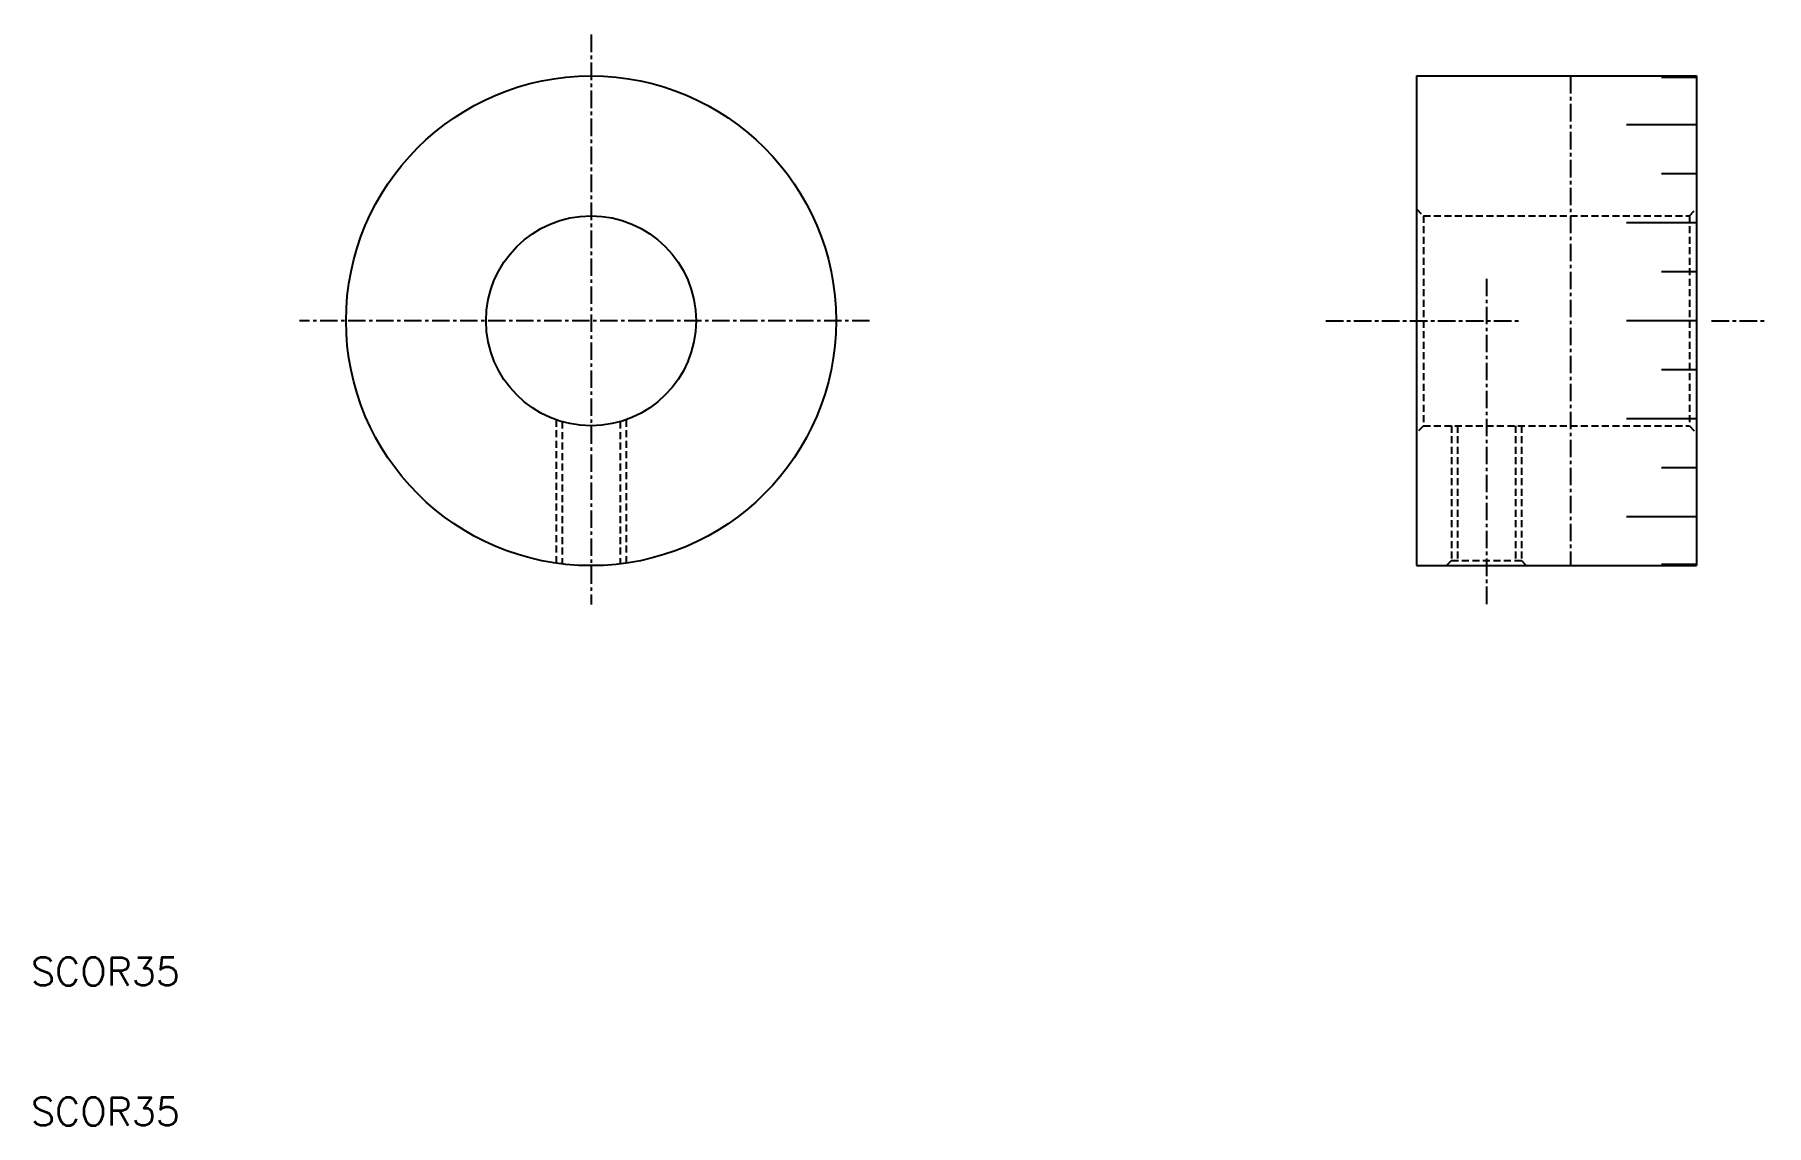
# Model space of a CAD drawing. Extents: x 10 to 134, y 10 to 88.
import ezdxf

# ---------------------------------------------------------------- set-up
doc = ezdxf.new("R2010")
doc.units = 0
doc.linetypes.add('CENTER', pattern=[2, 1.25, -0.25, 0.25, -0.25])
doc.linetypes.add('DASHED', pattern=[0.75, 0.5, -0.25])
doc.layers.get('0').update_dxf_attribs({"linetype": 'CONTINUOUS'})
doc.layers.add('CENTER', color=1, linetype='CENTER')
doc.styles.get("Standard").update_dxf_attribs({"font": 'txt.shx'})

msp = doc.modelspace()

# ---------------------------------------------------------------- linework, layer by layer
at = {"color": 7, "linetype": 'CONTINUOUS'}
for p, q in [((108.95, 85), (128.95, 85)), ((108.95, 85), (108.95, 50)), ((126.45, 84.9), (128.95, 84.9)), ((128.95, 85), (128.95, 50)), ((128.95, 81.5), (123.95, 81.5)), ((128.95, 78), (126.45, 78)), ((128.95, 74.5), (123.95, 74.5)), ((128.95, 71), (126.45, 71)), ((128.95, 67.5), (123.95, 67.5)), ((128.95, 67.5), (123.95, 67.5)), ((128.95, 67.5), (123.95, 67.5)), ((128.95, 67.5), (123.95, 67.5)), ((128.95, 64), (126.45, 64)), ((128.95, 60.5), (123.95, 60.5)), ((128.95, 57), (126.45, 57)), ((128.95, 53.5), (123.95, 53.5)), ((108.95, 50), (128.95, 50)), ((126.45, 50.1), (128.95, 50.1)), ((126.45, 50.1), (128.95, 50.1))]:
    msp.add_line(p, q, dxfattribs=at)
at = {"color": 3, "linetype": 'DASHED'}
for p, q in [((108.95, 75.5), (109.45, 75)), ((128.45, 75), (128.95, 75.5)), ((109.45, 75), (128.45, 75)), ((109.45, 75), (109.45, 60)), ((128.45, 75), (128.45, 60)), ((47.5, 60.43), (47.5, 50.18)), ((47.93, 60.29), (47.93, 50.12)), ((52.07, 60.29), (52.07, 50.12)), ((52.5, 60.43), (52.5, 50.18)), ((109.45, 60), (108.95, 59.5)), ((109.45, 60), (128.45, 60)), ((111.45, 60), (111.45, 50.37)), ((111.88, 60), (111.88, 50.37)), ((116.02, 60), (116.02, 50.37)), ((116.45, 60), (116.45, 50.37)), ((128.45, 60), (128.95, 59.5)), ((111.45, 50.37), (111.08, 50)), ((111.45, 50.37), (116.45, 50.37)), ((116.45, 50.37), (116.82, 50))]:
    msp.add_line(p, q, dxfattribs=at)
at = {"color": 7, "linetype": 'CONTINUOUS'}
for radius in [17.5, 7.5]:
    msp.add_circle((50, 67.5), radius, dxfattribs=at)
at = {"layer": 'CENTER', "color": 1, "linetype": 'CENTER'}
for p, q in [((50, 87.95), (50, 47.23)), ((119.95, 85), (119.95, 50)), ((113.95, 70.5), (113.95, 47.23)), ((69.9, 67.5), (29.18, 67.5)), ((102.49, 67.5), (116.37, 67.5)), ((130.03, 67.5), (133.95, 67.5))]:
    msp.add_line(p, q, dxfattribs=at)

# ---------------------------------------------------------------- texts
at = {"color": 7, "linetype": 'CONTINUOUS'}
for p in [(10, 20), (10, 10)]:
    msp.add_text('SCOR35', height=2, dxfattribs=at).set_placement(p)

doc.saveas('drawing.dxf')
